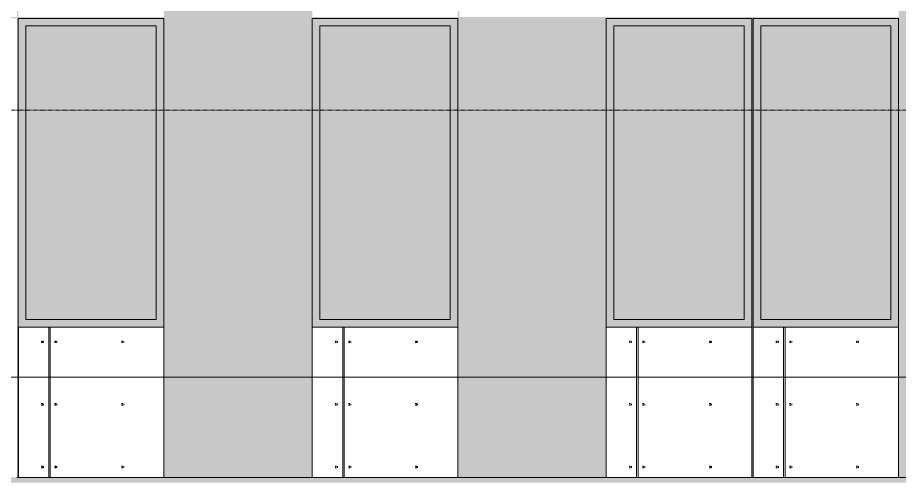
# Model space of a CAD drawing. Header units: inches. Extents: x 1814 to 6957, y -360 to 681.
# Drawn here: x 6301 to 6531.4, y 109.2 to 229.9 of the extents above; entities that cross this region are included whole.
import ezdxf

# ---------------------------------------------------------------- set-up
doc = ezdxf.new("R2010")
doc.units = ezdxf.units.IN
doc.header["$MEASUREMENT"] = 0
doc.linetypes.add('Aligning Line 1_8_', pattern=[0.25, 0.125, -0.125])
doc.linetypes.add('Grid Line 1_2_', pattern=[0.875, 0.5, -0.125, 0.125, -0.125])
for name, color, linetype, lineweight in [('0-7', 50, 'Continuous', 5), ('A-CLNG-3', 13, 'Continuous', 5), ('A-FLOR-LEVL-1', 51, 'Grid Line 1_2_', 9), ('A-GLAZ', 151, 'Continuous', 13), ('A-GLAZ-1', 251, 'Continuous', 9), ('A-WALL', 113, 'Continuous', 13), ('A-WALL-PATT-2', 251, 'Continuous', 9), ('G-ANNO-SYMB', 111, 'Aligning Line 1_8_', 9)]:
    doc.layers.add(name, color=color, linetype=linetype, lineweight=lineweight)

# ---------------------------------------------------------------- blocks, each defined once
blk = doc.blocks.new('CTR - 2nd Phase_rvt-2-SECTION _ CENTER LOOKING EAST')
at = {"layer": 'A-FLOR-LEVL-1'}
blk.add_line((-4168.71, 136), (-1814.21, 136), dxfattribs=at)
blk = doc.blocks.new('CTR - 1st Phase - Common Walls_rvt-2-SECTION _ CENTER LOOKING EAST')
at = {"layer": 'A-FLOR-LEVL-1'}
blk.add_line((-4168.71, 136), (-1814.21, 136), dxfattribs=at)
blk = doc.blocks.new('CTR - 1st Phase -Stairs _ Elevators_rvt-2-SECTION _ CENTER LOOKING EAST')
at = {"layer": 'A-FLOR-LEVL-1'}
blk.add_line((-4168.71, 136), (-1814.21, 136), dxfattribs=at)
blk = doc.blocks.new('_THE_ WINDOW _ DOOR - Window - 2nd Floor-2113388-SECTION _ CENTER LOOKING EAST')
at = {"layer": 'A-GLAZ'}
h = blk.add_hatch(color=256, dxfattribs=at)
h.paths.add_polyline_path([(-2407.71, 149), (-2407.71, 229.75), (-2445.74, 229.75), (-2445.74, 149), (-2409.71, 149)], flags=0)
h.paths.add_polyline_path([(-2443.74, 151), (-2443.74, 227.75), (-2409.71, 227.75), (-2409.71, 151)], flags=0)
blk.add_hatch(color=256, dxfattribs=at).paths.add_polyline_path([(-2443.74, 151), (-2409.71, 151), (-2409.71, 227.75), (-2443.74, 227.75), (-2443.74, 160.24)], flags=0)
at = {"layer": 'A-GLAZ-1'}
h = blk.add_hatch(dxfattribs=at)
h.set_pattern_fill('FP_91', color=256, style=0, pattern_type=2)
h.set_pattern_definition([(0, (-2405.97, 167.18), (-38.4, 120.38), [0.392, -38.007]), (0, (-2405.97, 167.57), (-38.4, 120.38), [0.392, -38.007]), (0, (-2405.97, 183.54), (-38.4, 120.38), [0.392, -38.007]), (0, (-2405.97, 183.93), (-38.4, 120.38), [0.392, -38.007]), (0, (-2405.97, 199.89), (-38.4, 120.38), [0.392, -38.007]), (0, (-2405.97, 200.29), (-38.4, 120.38), [0.392, -38.007]), (0, (-2405.97, 216.25), (-38.4, 120.38), [0.392, -38.007]), (0, (-2405.97, 216.64), (-38.4, 120.38), [0.392, -38.007]), (0, (-2405.97, 232.61), (-38.4, 120.38), [0.392, -38.007]), (0, (-2405.97, 233), (-38.4, 120.38), [0.392, -38.007]), (0, (-2405.97, 248.96), (-38.4, 120.38), [0.392, -38.007]), (0, (-2405.97, 249.36), (-38.4, 120.375), [0.392, -38.007]), (0, (-2405.97, 265.32), (-38.4, 120.375), [0.392, -38.007]), (0, (-2405.97, 265.71), (-38.4, 120.375), [0.392, -38.007]), (0, (-2405.97, 281.68), (-38.4, 120.375), [0.392, -38.007]), (0, (-2405.97, 282.07), (-38.4, 120.375), [0.392, -38.007]), (0, (-2388.52, 167.18), (-38.4, 120.38), [0.392, -38.007]), (0, (-2388.52, 167.57), (-38.4, 120.38), [0.392, -38.007]), (0, (-2388.52, 183.54), (-38.4, 120.38), [0.392, -38.007]), (0, (-2388.52, 183.93), (-38.4, 120.38), [0.392, -38.007]), (0, (-2388.52, 199.89), (-38.4, 120.38), [0.392, -38.007]), (0, (-2388.52, 200.29), (-38.4, 120.38), [0.392, -38.007]), (0, (-2388.52, 216.25), (-38.4, 120.38), [0.392, -38.007]), (0, (-2388.52, 216.64), (-38.4, 120.38), [0.392, -38.007]), (0, (-2388.52, 232.61), (-38.4, 120.38), [0.392, -38.007]), (0, (-2388.52, 233), (-38.4, 120.38), [0.392, -38.007]), (0, (-2388.52, 248.96), (-38.4, 120.375), [0.392, -38.007]), (0, (-2388.52, 249.36), (-38.4, 120.375), [0.392, -38.007]), (0, (-2388.52, 265.32), (-38.4, 120.375), [0.392, -38.007]), (0, (-2388.52, 265.71), (-38.4, 120.375), [0.392, -38.007]), (0, (-2388.52, 281.68), (-38.4, 120.375), [0.392, -38.007]), (0, (-2388.52, 282.07), (-38.4, 120.375), [0.392, -38.007]), (0, (-2371.07, 167.18), (-38.4, 120.38), [0.392, -38.007]), (0, (-2371.07, 167.57), (-38.4, 120.38), [0.392, -38.007]), (0, (-2371.07, 183.54), (-38.4, 120.38), [0.392, -38.007]), (0, (-2371.07, 183.93), (-38.4, 120.38), [0.392, -38.007]), (0, (-2371.07, 199.89), (-38.4, 120.38), [0.392, -38.007]), (0, (-2371.07, 200.29), (-38.4, 120.38), [0.392, -38.007]), (0, (-2371.07, 216.25), (-38.4, 120.38), [0.392, -38.007]), (0, (-2371.07, 216.64), (-38.4, 120.38), [0.392, -38.007]), (0, (-2371.07, 232.61), (-38.4, 120.38), [0.392, -38.007]), (0, (-2371.07, 233), (-38.4, 120.38), [0.392, -38.007]), (0, (-2371.07, 248.96), (-38.4, 120.375), [0.392, -38.007]), (0, (-2371.07, 249.36), (-38.4, 120.375), [0.392, -38.007]), (0, (-2371.07, 265.32), (-38.4, 120.375), [0.392, -38.007]), (0, (-2371.07, 265.71), (-38.4, 120.375), [0.392, -38.007]), (0, (-2371.07, 281.68), (-38.4, 120.375), [0.392, -38.007]), (0, (-2371.07, 282.07), (-38.4, 120.375), [0.392, -38.007]), (90, (-2407.71, 164.625), (-38.4, 2e-15), [120, -0.375]), (90, (-2407.336, 164.625), (-38.4, 2e-15), [120, -0.375]), (90, (-2405.97, 167.18), (-38.4, 2e-15), [0.392, -119.982]), (90, (-2405.97, 183.536), (-38.4, 2e-15), [0.392, -119.982]), (90, (-2405.97, 199.893), (-38.4, 2e-15), [0.392, -119.982]), (90, (-2405.97, 216.25), (-38.4, 2e-15), [0.392, -119.982]), (90, (-2405.97, 232.607), (-38.4, 2e-15), [0.392, -119.982]), (90, (-2405.97, 248.964), (-38.4, 2e-15), [0.392, -119.982]), (90, (-2405.97, 265.322), (-38.4, 2e-15), [0.392, -119.982]), (90, (-2405.97, 281.68), (-38.4, 2e-15), [0.392, -119.982]), (90, (-2405.577, 167.18), (-38.4, 2e-15), [0.392, -119.982]), (90, (-2405.577, 183.536), (-38.4, 2e-15), [0.392, -119.982]), (90, (-2405.577, 199.893), (-38.4, 2e-15), [0.392, -119.982]), (90, (-2405.577, 216.25), (-38.4, 2e-15), [0.392, -119.982]), (90, (-2405.577, 232.607), (-38.4, 2e-15), [0.392, -119.982]), (90, (-2405.577, 248.964), (-38.4, 2e-15), [0.392, -119.982]), (90, (-2405.577, 265.322), (-38.4, 2e-15), [0.392, -119.982]), (90, (-2405.577, 281.68), (-38.4, 2e-15), [0.392, -119.982]), (90, (-2388.52, 167.18), (-38.4, 2e-15), [0.392, -119.982]), (90, (-2388.52, 183.536), (-38.4, 2e-15), [0.392, -119.982]), (90, (-2388.52, 199.893), (-38.4, 2e-15), [0.392, -119.982]), (90, (-2388.52, 216.25), (-38.4, 2e-15), [0.392, -119.982]), (90, (-2388.52, 232.607), (-38.4, 2e-15), [0.392, -119.982]), (90, (-2388.52, 248.964), (-38.4, 2e-15), [0.392, -119.982]), (90, (-2388.52, 265.322), (-38.4, 2e-15), [0.392, -119.982]), (90, (-2388.52, 281.68), (-38.4, 2e-15), [0.392, -119.982]), (90, (-2388.127, 167.18), (-38.4, 2e-15), [0.392, -119.982]), (90, (-2388.127, 183.536), (-38.4, 2e-15), [0.392, -119.982]), (90, (-2388.127, 199.893), (-38.4, 2e-15), [0.392, -119.982]), (90, (-2388.127, 216.25), (-38.4, 2e-15), [0.392, -119.982]), (90, (-2388.127, 232.607), (-38.4, 2e-15), [0.392, -119.982]), (90, (-2388.127, 248.964), (-38.4, 2e-15), [0.392, -119.982]), (90, (-2388.127, 265.322), (-38.4, 2e-15), [0.392, -119.982]), (90, (-2388.127, 281.68), (-38.4, 2e-15), [0.392, -119.982]), (90, (-2371.07, 167.18), (-38.4, 2e-15), [0.392, -119.982]), (90, (-2371.07, 183.536), (-38.4, 2e-15), [0.392, -119.982]), (90, (-2371.07, 199.893), (-38.4, 2e-15), [0.392, -119.982]), (90, (-2371.07, 216.25), (-38.4, 2e-15), [0.392, -119.982]), (90, (-2371.07, 232.607), (-38.4, 2e-15), [0.392, -119.982]), (90, (-2371.07, 248.964), (-38.4, 2e-15), [0.392, -119.982]), (90, (-2371.07, 265.322), (-38.4, 2e-15), [0.392, -119.982]), (90, (-2371.07, 281.68), (-38.4, 2e-15), [0.392, -119.982]), (90, (-2370.677, 167.18), (-38.4, 2e-15), [0.392, -119.982]), (90, (-2370.677, 183.536), (-38.4, 2e-15), [0.392, -119.982]), (90, (-2370.677, 199.893), (-38.4, 2e-15), [0.392, -119.982]), (90, (-2370.677, 216.25), (-38.4, 2e-15), [0.392, -119.982]), (90, (-2370.677, 232.607), (-38.4, 2e-15), [0.392, -119.982]), (90, (-2370.677, 248.964), (-38.4, 2e-15), [0.392, -119.982]), (90, (-2370.677, 265.322), (-38.4, 2e-15), [0.392, -119.982]), (90, (-2370.677, 281.68), (-38.4, 2e-15), [0.392, -119.982]), (180, (-2369.31, 164.25), (-38.4, 120.38), [38.025, -0.375]), (180, (-2369.31, 164.62), (-38.4, 120.38), [38.025, -0.375])])
h.paths.add_polyline_path([(-2407.71, 109.75), (-2407.71, 149), (-2445.74, 149), (-2445.74, 109.75)], flags=0)
at = {"layer": 'A-GLAZ'}
for p, q in [((-2407.71, 229.75), (-2445.74, 229.75)), ((-2445.74, 229.75), (-2445.74, 149)), ((-2407.71, 149), (-2407.71, 229.75)), ((-2443.74, 151), (-2443.74, 227.75)), ((-2443.74, 227.75), (-2409.71, 227.75)), ((-2409.71, 227.75), (-2409.71, 151)), ((-2409.71, 151), (-2443.74, 151)), ((-2445.74, 149), (-2407.71, 149)), ((-2445.74, 149), (-2445.74, 109.75)), ((-2407.71, 109.75), (-2407.71, 149)), ((-2445.74, 109.75), (-2407.71, 109.75))]:
    blk.add_line(p, q, dxfattribs=at)
blk = doc.blocks.new('_THE_ WINDOW _ DOOR - Window - 2nd Floor-2113391-SECTION _ CENTER LOOKING EAST')
at = {"layer": 'A-GLAZ'}
h = blk.add_hatch(color=256, dxfattribs=at)
h.paths.add_polyline_path([(-2100.51, 149), (-2100.51, 229.75), (-2138.54, 229.75), (-2138.54, 149), (-2102.51, 149)], flags=0)
h.paths.add_polyline_path([(-2102.51, 151), (-2136.54, 151), (-2136.54, 227.75), (-2102.51, 227.75), (-2102.51, 160.24)], flags=0)
blk.add_hatch(color=256, dxfattribs=at).paths.add_polyline_path([(-2134.6, 151), (-2102.51, 151), (-2102.51, 227.75), (-2136.54, 227.75), (-2136.54, 151)], flags=0)
at = {"layer": 'A-GLAZ-1'}
h = blk.add_hatch(dxfattribs=at)
h.set_pattern_fill('FP_61', color=256, style=0, pattern_type=2)
h.set_pattern_definition([(180, (-2140.28, 167.18), (38.4, 120.38), [0.392, -38.007]), (180, (-2140.28, 167.57), (38.4, 120.38), [0.392, -38.007]), (180, (-2140.28, 183.54), (38.4, 120.38), [0.392, -38.007]), (180, (-2140.28, 183.93), (38.4, 120.38), [0.392, -38.007]), (180, (-2140.28, 199.89), (38.4, 120.38), [0.392, -38.007]), (180, (-2140.28, 200.29), (38.4, 120.38), [0.392, -38.007]), (180, (-2140.28, 216.25), (38.4, 120.38), [0.392, -38.007]), (180, (-2140.28, 216.64), (38.4, 120.38), [0.392, -38.007]), (180, (-2140.28, 232.61), (38.4, 120.38), [0.392, -38.007]), (180, (-2140.28, 233), (38.4, 120.38), [0.392, -38.007]), (180, (-2140.28, 248.96), (38.4, 120.38), [0.392, -38.007]), (180, (-2140.28, 249.36), (38.4, 120.375), [0.392, -38.007]), (180, (-2140.28, 265.32), (38.4, 120.375), [0.392, -38.007]), (180, (-2140.28, 265.71), (38.4, 120.375), [0.392, -38.007]), (180, (-2140.28, 281.68), (38.4, 120.375), [0.392, -38.007]), (180, (-2140.28, 282.07), (38.4, 120.375), [0.392, -38.007]), (180, (-2157.73, 167.18), (38.4, 120.38), [0.392, -38.007]), (180, (-2157.73, 167.57), (38.4, 120.38), [0.392, -38.007]), (180, (-2157.73, 183.54), (38.4, 120.38), [0.392, -38.007]), (180, (-2157.73, 183.93), (38.4, 120.38), [0.392, -38.007]), (180, (-2157.73, 199.89), (38.4, 120.38), [0.392, -38.007]), (180, (-2157.73, 200.29), (38.4, 120.38), [0.392, -38.007]), (180, (-2157.73, 216.25), (38.4, 120.38), [0.392, -38.007]), (180, (-2157.73, 216.64), (38.4, 120.38), [0.392, -38.007]), (180, (-2157.73, 232.61), (38.4, 120.38), [0.392, -38.007]), (180, (-2157.73, 233), (38.4, 120.38), [0.392, -38.007]), (180, (-2157.73, 248.96), (38.4, 120.375), [0.392, -38.007]), (180, (-2157.73, 249.36), (38.4, 120.375), [0.392, -38.007]), (180, (-2157.73, 265.32), (38.4, 120.375), [0.392, -38.007]), (180, (-2157.73, 265.71), (38.4, 120.375), [0.392, -38.007]), (180, (-2157.73, 281.68), (38.4, 120.375), [0.392, -38.007]), (180, (-2157.73, 282.07), (38.4, 120.375), [0.392, -38.007]), (180, (-2175.18, 167.18), (38.4, 120.38), [0.392, -38.007]), (180, (-2175.18, 167.57), (38.4, 120.38), [0.392, -38.007]), (180, (-2175.18, 183.54), (38.4, 120.38), [0.392, -38.007]), (180, (-2175.18, 183.93), (38.4, 120.38), [0.392, -38.007]), (180, (-2175.18, 199.89), (38.4, 120.38), [0.392, -38.007]), (180, (-2175.18, 200.29), (38.4, 120.38), [0.392, -38.007]), (180, (-2175.18, 216.25), (38.4, 120.38), [0.392, -38.007]), (180, (-2175.18, 216.64), (38.4, 120.38), [0.392, -38.007]), (180, (-2175.18, 232.61), (38.4, 120.38), [0.392, -38.007]), (180, (-2175.18, 233), (38.4, 120.38), [0.392, -38.007]), (180, (-2175.18, 248.96), (38.4, 120.375), [0.392, -38.007]), (180, (-2175.18, 249.36), (38.4, 120.375), [0.392, -38.007]), (180, (-2175.18, 265.32), (38.4, 120.375), [0.392, -38.007]), (180, (-2175.18, 265.71), (38.4, 120.375), [0.392, -38.007]), (180, (-2175.18, 281.68), (38.4, 120.375), [0.392, -38.007]), (180, (-2175.18, 282.07), (38.4, 120.375), [0.392, -38.007]), (90, (-2138.536, 164.625), (38.4, -2e-15), [120, -0.375]), (90, (-2138.91, 164.625), (38.4, -2e-15), [120, -0.375]), (90, (-2140.277, 167.18), (38.4, -2e-15), [0.392, -119.982]), (90, (-2140.277, 183.536), (38.4, -2e-15), [0.392, -119.982]), (90, (-2140.277, 199.893), (38.4, -2e-15), [0.392, -119.982]), (90, (-2140.277, 216.25), (38.4, -2e-15), [0.392, -119.982]), (90, (-2140.277, 232.607), (38.4, -2e-15), [0.392, -119.982]), (90, (-2140.277, 248.964), (38.4, -2e-15), [0.392, -119.982]), (90, (-2140.277, 265.322), (38.4, -2e-15), [0.392, -119.982]), (90, (-2140.277, 281.68), (38.4, -2e-15), [0.392, -119.982]), (90, (-2140.67, 167.18), (38.4, -2e-15), [0.392, -119.982]), (90, (-2140.67, 183.536), (38.4, -2e-15), [0.392, -119.982]), (90, (-2140.67, 199.893), (38.4, -2e-15), [0.392, -119.982]), (90, (-2140.67, 216.25), (38.4, -2e-15), [0.392, -119.982]), (90, (-2140.67, 232.607), (38.4, -2e-15), [0.392, -119.982]), (90, (-2140.67, 248.964), (38.4, -2e-15), [0.392, -119.982]), (90, (-2140.67, 265.322), (38.4, -2e-15), [0.392, -119.982]), (90, (-2140.67, 281.68), (38.4, -2e-15), [0.392, -119.982]), (90, (-2157.727, 167.18), (38.4, -2e-15), [0.392, -119.982]), (90, (-2157.727, 183.536), (38.4, -2e-15), [0.392, -119.982]), (90, (-2157.727, 199.893), (38.4, -2e-15), [0.392, -119.982]), (90, (-2157.727, 216.25), (38.4, -2e-15), [0.392, -119.982]), (90, (-2157.727, 232.607), (38.4, -2e-15), [0.392, -119.982]), (90, (-2157.727, 248.964), (38.4, -2e-15), [0.392, -119.982]), (90, (-2157.727, 265.322), (38.4, -2e-15), [0.392, -119.982]), (90, (-2157.727, 281.68), (38.4, -2e-15), [0.392, -119.982]), (90, (-2158.12, 167.18), (38.4, -2e-15), [0.392, -119.982]), (90, (-2158.12, 183.536), (38.4, -2e-15), [0.392, -119.982]), (90, (-2158.12, 199.893), (38.4, -2e-15), [0.392, -119.982]), (90, (-2158.12, 216.25), (38.4, -2e-15), [0.392, -119.982]), (90, (-2158.12, 232.607), (38.4, -2e-15), [0.392, -119.982]), (90, (-2158.12, 248.964), (38.4, -2e-15), [0.392, -119.982]), (90, (-2158.12, 265.322), (38.4, -2e-15), [0.392, -119.982]), (90, (-2158.12, 281.68), (38.4, -2e-15), [0.392, -119.982]), (90, (-2175.177, 167.18), (38.4, -2e-15), [0.392, -119.982]), (90, (-2175.177, 183.536), (38.4, -2e-15), [0.392, -119.982]), (90, (-2175.177, 199.893), (38.4, -2e-15), [0.392, -119.982]), (90, (-2175.177, 216.25), (38.4, -2e-15), [0.392, -119.982]), (90, (-2175.177, 232.607), (38.4, -2e-15), [0.392, -119.982]), (90, (-2175.177, 248.964), (38.4, -2e-15), [0.392, -119.982]), (90, (-2175.177, 265.322), (38.4, -2e-15), [0.392, -119.982]), (90, (-2175.177, 281.68), (38.4, -2e-15), [0.392, -119.982]), (90, (-2175.57, 167.18), (38.4, -2e-15), [0.392, -119.982]), (90, (-2175.57, 183.536), (38.4, -2e-15), [0.392, -119.982]), (90, (-2175.57, 199.893), (38.4, -2e-15), [0.392, -119.982]), (90, (-2175.57, 216.25), (38.4, -2e-15), [0.392, -119.982]), (90, (-2175.57, 232.607), (38.4, -2e-15), [0.392, -119.982]), (90, (-2175.57, 248.964), (38.4, -2e-15), [0.392, -119.982]), (90, (-2175.57, 265.322), (38.4, -2e-15), [0.392, -119.982]), (90, (-2175.57, 281.68), (38.4, -2e-15), [0.392, -119.982]), (0, (-2176.94, 164.25), (38.4, 120.38), [38.025, -0.375]), (0, (-2176.94, 164.62), (38.4, 120.38), [38.025, -0.375])])
h.paths.add_polyline_path([(-2100.51, 109.75), (-2100.51, 149), (-2138.54, 149), (-2138.54, 109.75), (-2113.55, 109.75)], flags=0)
at = {"layer": 'A-GLAZ'}
for p, q in [((-2138.54, 229.75), (-2138.54, 149)), ((-2100.51, 229.75), (-2138.54, 229.75)), ((-2100.51, 149), (-2100.51, 229.75)), ((-2136.54, 227.75), (-2102.51, 227.75)), ((-2136.54, 151), (-2136.54, 227.75)), ((-2102.51, 227.75), (-2102.51, 151)), ((-2102.51, 151), (-2136.54, 151)), ((-2138.54, 149), (-2100.51, 149)), ((-2138.54, 149), (-2138.54, 109.75)), ((-2100.51, 109.75), (-2100.51, 149)), ((-2138.54, 109.75), (-2100.51, 109.75))]:
    blk.add_line(p, q, dxfattribs=at)

msp = doc.modelspace()

# ---------------------------------------------------------------- hatches: boundary and pattern name
at = {"layer": 'A-CLNG-3'}
msp.add_hatch(color=256, dxfattribs=at).paths.add_polyline_path([(6093.1, 108.37), (6678.75, 108.37), (6678.75, 109.75), (5346.88, 109.75), (5346.88, 108.37), (6025.57, 108.37)], flags=0)
at = {"layer": 'A-WALL-PATT-2'}
h = msp.add_hatch(dxfattribs=at)
h.set_pattern_fill('FP_56', color=256, style=0, pattern_type=2)
h.set_pattern_definition([(0, (6686.55, 112.3), (-38.4, 120.375), [0.392, -38.007]), (0, (6686.55, 112.7), (-38.4, 120.375), [0.392, -38.007]), (0, (6686.55, 128.66), (-38.4, 120.375), [0.392, -38.007]), (0, (6686.55, 129.05), (-38.4, 120.375), [0.392, -38.007]), (0, (6686.55, 145.02), (-38.4, 120.375), [0.392, -38.007]), (0, (6686.55, 145.41), (-38.4, 120.375), [0.392, -38.007]), (0, (6686.55, 161.38), (-38.4, 120.375), [0.392, -38.007]), (0, (6686.55, 161.77), (-38.4, 120.375), [0.392, -38.007]), (0, (6686.55, 177.73), (-38.4, 120.375), [0.392, -38.007]), (0, (6686.55, 178.12), (-38.4, 120.375), [0.392, -38.007]), (0, (6686.55, 194.09), (-38.4, 120.375), [0.392, -38.007]), (0, (6686.55, 194.48), (-38.4, 120.375), [0.392, -38.007]), (0, (6686.55, 210.45), (-38.4, 120.375), [0.392, -38.007]), (0, (6686.55, 210.84), (-38.4, 120.375), [0.392, -38.007]), (0, (6686.55, 226.8), (-38.4, 120.375), [0.392, -38.007]), (0, (6686.55, 227.2), (-38.4, 120.375), [0.392, -38.007]), (0, (6704, 112.3), (-38.4, 120.375), [0.392, -38.007]), (0, (6704, 112.7), (-38.4, 120.375), [0.392, -38.007]), (0, (6704, 128.66), (-38.4, 120.375), [0.392, -38.007]), (0, (6704, 129.05), (-38.4, 120.375), [0.392, -38.007]), (0, (6704, 145.02), (-38.4, 120.375), [0.392, -38.007]), (0, (6704, 145.41), (-38.4, 120.375), [0.392, -38.007]), (0, (6704, 161.38), (-38.4, 120.375), [0.392, -38.007]), (0, (6704, 161.77), (-38.4, 120.375), [0.392, -38.007]), (0, (6704, 177.73), (-38.4, 120.375), [0.392, -38.007]), (0, (6704, 178.12), (-38.4, 120.375), [0.392, -38.007]), (0, (6704, 194.09), (-38.4, 120.375), [0.392, -38.007]), (0, (6704, 194.48), (-38.4, 120.375), [0.392, -38.007]), (0, (6704, 210.45), (-38.4, 120.375), [0.392, -38.007]), (0, (6704, 210.84), (-38.4, 120.375), [0.392, -38.007]), (0, (6704, 226.8), (-38.4, 120.375), [0.392, -38.007]), (0, (6704, 227.2), (-38.4, 120.375), [0.392, -38.007]), (0, (6721.45, 112.3), (-38.4, 120.375), [0.392, -38.007]), (0, (6721.45, 112.7), (-38.4, 120.375), [0.392, -38.007]), (0, (6721.45, 128.66), (-38.4, 120.375), [0.392, -38.007]), (0, (6721.45, 129.05), (-38.4, 120.375), [0.392, -38.007]), (0, (6721.45, 145.02), (-38.4, 120.375), [0.392, -38.007]), (0, (6721.45, 145.41), (-38.4, 120.375), [0.392, -38.007]), (0, (6721.45, 161.38), (-38.4, 120.375), [0.392, -38.007]), (0, (6721.45, 161.77), (-38.4, 120.375), [0.392, -38.007]), (0, (6721.45, 177.73), (-38.4, 120.375), [0.392, -38.007]), (0, (6721.45, 178.12), (-38.4, 120.375), [0.392, -38.007]), (0, (6721.45, 194.09), (-38.4, 120.375), [0.392, -38.007]), (0, (6721.45, 194.48), (-38.4, 120.375), [0.392, -38.007]), (0, (6721.45, 210.45), (-38.4, 120.375), [0.392, -38.007]), (0, (6721.45, 210.84), (-38.4, 120.375), [0.392, -38.007]), (0, (6721.45, 226.8), (-38.4, 120.375), [0.392, -38.007]), (0, (6721.45, 227.2), (-38.4, 120.375), [0.392, -38.007]), (90, (6684.814, 109.75), (-38.4, 2e-15), [120, -0.375]), (90, (6685.19, 109.75), (-38.4, 2e-15), [120, -0.375]), (90, (6686.555, 112.304), (-38.4, 2e-15), [0.392, -119.982]), (90, (6686.555, 128.66), (-38.4, 2e-15), [0.392, -119.982]), (90, (6686.555, 145.018), (-38.4, 2e-15), [0.392, -119.982]), (90, (6686.555, 161.375), (-38.4, 2e-15), [0.392, -119.982]), (90, (6686.555, 177.732), (-38.4, 2e-15), [0.392, -119.982]), (90, (6686.555, 194.09), (-38.4, 2e-15), [0.392, -119.982]), (90, (6686.555, 210.447), (-38.4, 2e-15), [0.392, -119.982]), (90, (6686.555, 226.804), (-38.4, 2e-15), [0.392, -119.982]), (90, (6686.948, 112.304), (-38.4, 2e-15), [0.392, -119.982]), (90, (6686.948, 128.66), (-38.4, 2e-15), [0.392, -119.982]), (90, (6686.948, 145.018), (-38.4, 2e-15), [0.392, -119.982]), (90, (6686.948, 161.375), (-38.4, 2e-15), [0.392, -119.982]), (90, (6686.948, 177.732), (-38.4, 2e-15), [0.392, -119.982]), (90, (6686.948, 194.09), (-38.4, 2e-15), [0.392, -119.982]), (90, (6686.948, 210.447), (-38.4, 2e-15), [0.392, -119.982]), (90, (6686.948, 226.804), (-38.4, 2e-15), [0.392, -119.982]), (90, (6704.005, 112.304), (-38.4, 2e-15), [0.392, -119.982]), (90, (6704.005, 128.66), (-38.4, 2e-15), [0.392, -119.982]), (90, (6704.005, 145.018), (-38.4, 2e-15), [0.392, -119.982]), (90, (6704.005, 161.375), (-38.4, 2e-15), [0.392, -119.982]), (90, (6704.005, 177.732), (-38.4, 2e-15), [0.392, -119.982]), (90, (6704.005, 194.09), (-38.4, 2e-15), [0.392, -119.982]), (90, (6704.005, 210.447), (-38.4, 2e-15), [0.392, -119.982]), (90, (6704.005, 226.804), (-38.4, 2e-15), [0.392, -119.982]), (90, (6704.398, 112.304), (-38.4, 2e-15), [0.392, -119.982]), (90, (6704.398, 128.66), (-38.4, 2e-15), [0.392, -119.982]), (90, (6704.398, 145.018), (-38.4, 2e-15), [0.392, -119.982]), (90, (6704.398, 161.375), (-38.4, 2e-15), [0.392, -119.982]), (90, (6704.398, 177.732), (-38.4, 2e-15), [0.392, -119.982]), (90, (6704.398, 194.09), (-38.4, 2e-15), [0.392, -119.982]), (90, (6704.398, 210.447), (-38.4, 2e-15), [0.392, -119.982]), (90, (6704.398, 226.804), (-38.4, 2e-15), [0.392, -119.982]), (90, (6721.455, 112.304), (-38.4, 2e-15), [0.392, -119.982]), (90, (6721.455, 128.66), (-38.4, 2e-15), [0.392, -119.982]), (90, (6721.455, 145.018), (-38.4, 2e-15), [0.392, -119.982]), (90, (6721.455, 161.375), (-38.4, 2e-15), [0.392, -119.982]), (90, (6721.455, 177.732), (-38.4, 2e-15), [0.392, -119.982]), (90, (6721.455, 194.09), (-38.4, 2e-15), [0.392, -119.982]), (90, (6721.455, 210.447), (-38.4, 2e-15), [0.392, -119.982]), (90, (6721.455, 226.804), (-38.4, 2e-15), [0.392, -119.982]), (90, (6721.848, 112.304), (-38.4, 2e-15), [0.392, -119.982]), (90, (6721.848, 128.66), (-38.4, 2e-15), [0.392, -119.982]), (90, (6721.848, 145.018), (-38.4, 2e-15), [0.392, -119.982]), (90, (6721.848, 161.375), (-38.4, 2e-15), [0.392, -119.982]), (90, (6721.848, 177.732), (-38.4, 2e-15), [0.392, -119.982]), (90, (6721.848, 194.09), (-38.4, 2e-15), [0.392, -119.982]), (90, (6721.848, 210.447), (-38.4, 2e-15), [0.392, -119.982]), (90, (6721.848, 226.804), (-38.4, 2e-15), [0.392, -119.982]), (180, (6723.21, 109.38), (-38.4, 120.375), [38.025, -0.375]), (180, (6723.21, 109.75), (-38.4, 120.375), [38.025, -0.375])])
h.paths.add_polyline_path([(5344.13, 109.75), (5379.59, 109.75), (5379.59, 229.75), (5417.61, 229.75), (5417.61, 109.75), (5417.99, 109.75), (5417.99, 229.75), (5456.01, 229.75), (5456.01, 109.75), (5494.98, 109.75), (5494.98, 229.75), (5533, 229.75), (5533, 109.75), (5571.59, 109.75), (5571.59, 229.75), (5609.61, 229.75), (5609.61, 109.75), (5609.99, 109.75), (5609.99, 229.75), (5648.01, 229.75), (5648.01, 109.75), (5648.2, 109.75), (5648.2, 178), (5686.79, 178), (5686.79, 229.75), (5724.81, 229.75), (5724.81, 178), (5725.19, 178), (5725.19, 229.75), (5763.21, 229.75), (5763.21, 109.75), (5763.59, 109.75), (5763.59, 229.75), (5801.61, 229.75), (5801.61, 109.75), (5840.39, 109.75), (5840.39, 229.75), (5878.41, 229.75), (5878.41, 109.75), (5917.19, 109.75), (5917.19, 229.75), (5955.21, 229.75), (5955.21, 109.75), (5993.99, 109.75), (5993.99, 229.75), (6032.01, 229.75), (6032.01, 109.75), (6032.39, 109.75), (6032.39, 229.75), (6070.41, 229.75), (6070.41, 109.75), (6070.6, 109.75), (6070.6, 178), (6109.19, 178), (6109.19, 229.75), (6147.21, 229.75), (6147.21, 178), (6185.43, 178), (6185.43, 109.75), (6185.99, 109.75), (6185.99, 229.75), (6224.01, 229.75), (6224.01, 109.75), (6262.79, 109.75), (6262.79, 229.75), (6300.81, 229.75), (6300.81, 109.75), (6301.19, 109.75), (6301.19, 229.75), (6339.21, 229.75), (6339.21, 109.75), (6377.99, 109.75), (6377.99, 229.75), (6416.01, 229.75), (6416.01, 109.75), (6454.79, 109.75), (6454.79, 229.75), (6492.81, 229.75), (6492.81, 109.75), (6493.19, 109.75), (6493.19, 229.75), (6531.21, 229.75), (6531.21, 109.75), (6608.39, 109.75), (6608.39, 229.75), (6646.41, 229.75), (6646.41, 109.75), (6679, 109.75), (6679, 348.51), (6646.41, 348.51), (6646.41, 230.12), (6608.39, 230.12), (6608.39, 348.51), (6531.21, 348.51), (6531.21, 230.12), (6416.39, 230.12), (6416.39, 310), (6454.79, 310), (6454.79, 348.51), (6416.01, 348.51), (6416.01, 230.12), (6377.99, 230.12), (6377.99, 348.51), (6339.21, 348.51), (6339.21, 230.12), (6301.19, 230.12), (6301.19, 348.51), (6300.81, 348.51), (6300.81, 230.12), (6262.79, 230.12), (6262.79, 348.51), (6185.61, 348.51), (6185.61, 230.12), (6147.59, 230.12), (6147.59, 348.51), (6147.21, 348.51), (6147.21, 230.12), (6109.19, 230.12), (6109.19, 348.51), (6070.41, 348.51), (6070.41, 230.12), (6032.39, 230.12), (6032.39, 348.51), (6032.01, 348.51), (6032.01, 230.12), (5993.99, 230.12), (5993.99, 348.51), (5955.21, 348.51), (5955.21, 310), (5993.8, 310), (5993.8, 230.12), (5878.79, 230.12), (5878.79, 348.51), (5801.61, 348.51), (5801.61, 230.12), (5763.59, 230.12), (5763.58, 348.51), (5763.21, 348.51), (5763.21, 230.12), (5725.19, 230.12), (5725.18, 348.51), (5724.81, 348.51), (5724.81, 230.12), (5686.79, 230.12), (5686.79, 348.51), (5648.01, 348.51), (5648.01, 230.12), (5609.99, 230.12), (5609.98, 348.51), (5609.61, 348.51), (5609.61, 230.12), (5571.59, 230.12), (5571.59, 348.51), (5533, 348.51), (5533, 230.12), (5494.98, 230.12), (5494.98, 348.51), (5456.01, 348.51), (5456.01, 310), (5494.6, 310), (5494.6, 230.12), (5379.59, 230.12), (5379.59, 348.51), (5347.81, 348.55), (5347.49, 348.88), (5347.52, 348.9), (5347.72, 348.9), (5347.63, 349.06), (5347.63, 350.44), (5346.88, 350.5), (5346.88, 230.12), (5346.63, 230.12), (5346.63, 227.37), (5346.13, 227.37), (5346.13, 109.81), (5344.55, 109.81), (5344.55, 227.37), (5344.13, 227.37), (5344.13, 109.87)], flags=0)
h.paths.add_polyline_path([(5338.63, 136), (5338.63, 230.12), (5338, 230.12), (5338, 136)], flags=0)
h.paths.add_polyline_path([(5344.49, 227.44), (5344.49, 227.62), (5344.55, 227.62), (5344.55, 230.06), (5344.19, 230.06), (5344.19, 227.44)], flags=0)
h.paths.add_polyline_path([(5346.19, 227.44), (5346.56, 227.44), (5346.56, 230.06), (5346.13, 230.05), (5346.13, 227.62), (5346.19, 227.62)], flags=0)
h.paths.add_polyline_path([(6493, 310), (6493.19, 310), (6493.19, 348.51), (6492.81, 348.47), (6492.81, 310)], flags=0)
h.paths.add_polyline_path([(5417.99, 310), (5417.98, 348.51), (5417.61, 348.51), (5417.61, 310), (5417.8, 310)], flags=0)
h.paths.add_polyline_path([(5916.81, 310), (5917.19, 310), (5917.18, 348.51), (5916.81, 348.51), (5916.81, 343.12)], flags=0)

# ---------------------------------------------------------------- linework, layer by layer
at = {"layer": 'A-FLOR-LEVL-1'}
msp.add_line((4578.96, 136), (6931.97, 136), dxfattribs=at)
at = {"layer": 'A-WALL'}
for p, q in [((6301.19, 109.75), (6301.19, 149)), ((6339.21, 149), (6339.21, 109.75)), ((6377.99, 109.75), (6377.99, 149)), ((6416.01, 149), (6416.01, 109.75)), ((6454.79, 109.75), (6454.79, 149)), ((6492.81, 149), (6492.81, 109.75)), ((6493.19, 109.75), (6493.19, 149)), ((6531.21, 149), (6531.21, 109.75)), ((6300.81, 109.75), (6301.19, 109.75)), ((6339.21, 109.75), (6377.99, 109.75)), ((6416.01, 109.75), (6454.79, 109.75)), ((6492.81, 109.75), (6493.19, 109.75)), ((6531.21, 109.75), (6608.39, 109.75))]:
    msp.add_line(p, q, dxfattribs=at)
at = {"layer": 'G-ANNO-SYMB'}
msp.add_line((6835.98, 205.76), (4674.88, 205.76), dxfattribs=at)

# ---------------------------------------------------------------- block references
at = {"layer": '0-7'}
for name in ['CTR - 2nd Phase_rvt-2-SECTION _ CENTER LOOKING EAST', 'CTR - 1st Phase - Common Walls_rvt-2-SECTION _ CENTER LOOKING EAST', 'CTR - 1st Phase -Stairs _ Elevators_rvt-2-SECTION _ CENTER LOOKING EAST']:
    msp.add_blockref(name, (8746.92, 0), dxfattribs=at)
at = {"layer": 'A-GLAZ'}
for name, p in [('_THE_ WINDOW _ DOOR - Window - 2nd Floor-2113388-SECTION _ CENTER LOOKING EAST', (8746.92, 0)), ('_THE_ WINDOW _ DOOR - Window - 2nd Floor-2113388-SECTION _ CENTER LOOKING EAST', (8823.72, 0)), ('_THE_ WINDOW _ DOOR - Window - 2nd Floor-2113388-SECTION _ CENTER LOOKING EAST', (8900.52, 0)), ('_THE_ WINDOW _ DOOR - Window - 2nd Floor-2113391-SECTION _ CENTER LOOKING EAST', (8631.72, 0))]:
    msp.add_blockref(name, p, dxfattribs=at)

doc.saveas('drawing.dxf')
